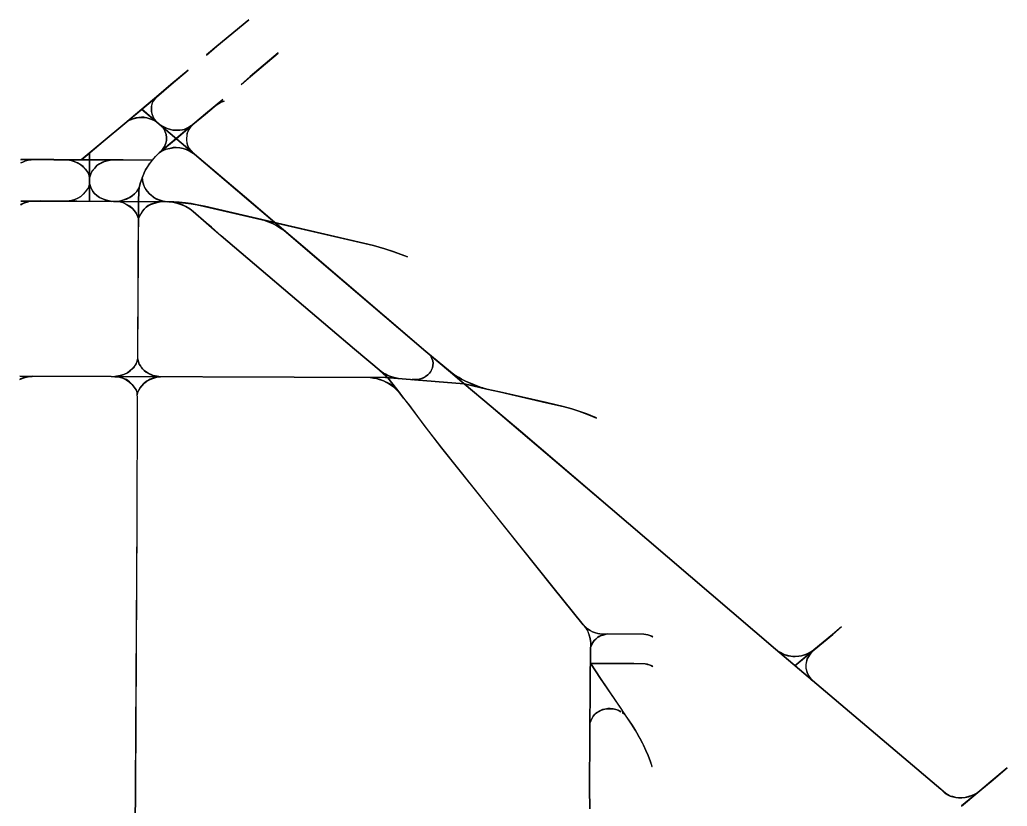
# Model space of a CAD drawing. Extents: x -35426891 to -35397092, y 11996571 to 12011386.
# Drawn here: x -35406071 to -35397092, y 12003456 to 12010605 of the extents above; entities that cross this region are included whole.
import ezdxf

# ---------------------------------------------------------------- set-up
doc = ezdxf.new("R2010")
doc.units = 0

msp = doc.modelspace()

# ---------------------------------------------------------------- linework, layer by layer
at = {"layer": 'mg_to_dxf', "color": 2}
for points in [[(-35403988.29, 12010604.2), (-35403988.92, 12010604.97), (-35404278.47, 12010365.53), (-35404277.83, 12010364.77)], [(-35404277.83, 12010364.77), (-35404278.47, 12010365.53), (-35404373.13, 12010284.79), (-35404372.48, 12010284.03)], [(-35403721.01, 12010302.13), (-35403721.66, 12010302.89), (-35403975.01, 12010089.91), (-35403974.36, 12010089.15)], [(-35404696.08, 12010016.13), (-35404695.44, 12010015.37), (-35404539.53, 12010146.22), (-35404540.17, 12010146.99)], [(-35403974.36, 12010089.15), (-35403975.01, 12010089.91), (-35404058.54, 12010017.52), (-35404057.88, 12010016.76)], [(-35404807.45, 12009921.47), (-35404806.8, 12009920.71), (-35404695.44, 12010015.37), (-35404696.08, 12010016.13)], [(-35405116.48, 12009662.56), (-35405115.84, 12009661.79), (-35404806.8, 12009920.71), (-35404807.45, 12009921.47)], [(-35404823.43, 12009908.26), (-35404824.23, 12009908.86), (-35404857.67, 12009864.28), (-35404856.81, 12009863.76)], [(-35404867.9, 12009840.19), (-35404868.85, 12009840.52), (-35404874.44, 12009816.75), (-35404873.44, 12009816.63)], [(-35404873.44, 12009816.63), (-35404874.44, 12009816.75), (-35404874.44, 12009790.24), (-35404873.44, 12009790.24)], [(-35404856.81, 12009863.76), (-35404857.67, 12009864.28), (-35404868.85, 12009840.52), (-35404867.9, 12009840.19)], [(-35404856.81, 12009863.76), (-35404857.67, 12009864.28), (-35404857.67, 12009864.28), (-35404856.81, 12009863.76)], [(-35404224.93, 12009878.95), (-35404225.57, 12009879.71), (-35404381.48, 12009748.86), (-35404380.84, 12009748.1)], [(-35404261.18, 12009842.72), (-35404261.71, 12009843.56), (-35404281.18, 12009832.44), (-35404280.69, 12009831.57)], [(-35404247.3, 12009852.43), (-35404247.75, 12009853.33), (-35404261.71, 12009843.56), (-35404261.18, 12009842.72)], [(-35404230.66, 12009857.98), (-35404230.98, 12009858.92), (-35404247.75, 12009853.33), (-35404247.3, 12009852.43)], [(-35404211.16, 12009864.94), (-35404211.5, 12009865.88), (-35404230.98, 12009858.92), (-35404230.66, 12009857.98)], [(-35405040.83, 12009704.85), (-35405041.14, 12009705.8), (-35405063.45, 12009697.44), (-35405063.07, 12009696.51)], [(-35405015.82, 12009711.8), (-35405016.03, 12009712.78), (-35405041.14, 12009705.8), (-35405040.83, 12009704.85)], [(-35404988.04, 12009715.96), (-35404988.14, 12009716.96), (-35405016.03, 12009712.78), (-35405015.82, 12009711.8)], [(-35404963.02, 12009717.35), (-35404963.05, 12009718.35), (-35404988.14, 12009716.96), (-35404988.04, 12009715.96)], [(-35404824.15, 12009674.32), (-35404823.5, 12009675.08), (-35404962.71, 12009792.02), (-35404963.35, 12009791.25)], [(-35404943.58, 12009717.35), (-35404943.51, 12009718.35), (-35404963.05, 12009718.35), (-35404963.02, 12009717.35)], [(-35404915.81, 12009713.19), (-35404915.59, 12009714.17), (-35404943.51, 12009718.35), (-35404943.58, 12009717.35)], [(-35404888.03, 12009704.86), (-35404887.69, 12009705.8), (-35404915.59, 12009714.17), (-35404915.81, 12009713.19)], [(-35404854.65, 12009690.95), (-35404854.25, 12009691.87), (-35404887.69, 12009705.8), (-35404888.03, 12009704.86)], [(-35404873.44, 12009790.24), (-35404874.44, 12009790.24), (-35404874.44, 12009770.69), (-35404873.44, 12009770.81)], [(-35404873.44, 12009770.81), (-35404874.44, 12009770.69), (-35404868.85, 12009748.34), (-35404867.89, 12009748.62)], [(-35404867.89, 12009748.62), (-35404868.85, 12009748.34), (-35404860.48, 12009724.61), (-35404859.56, 12009725.02)], [(-35404859.56, 12009725.02), (-35404860.48, 12009724.61), (-35404846.52, 12009699.48), (-35404845.68, 12009700.04)], [(-35404380.84, 12009748.1), (-35404381.48, 12009748.86), (-35404498.41, 12009652.81), (-35404497.77, 12009652.05)], [(-35405314.15, 12009499.69), (-35405313.5, 12009498.92), (-35405115.84, 12009661.79), (-35405116.48, 12009662.56)], [(-35405063.07, 12009696.51), (-35405063.45, 12009697.44), (-35405088.52, 12009686.3), (-35405088.11, 12009685.38)], [(-35404829.6, 12009679.81), (-35404829.19, 12009680.73), (-35404854.25, 12009691.87), (-35404854.65, 12009690.95)], [(-35404845.68, 12009700.04), (-35404846.52, 12009699.48), (-35404829.79, 12009678.57), (-35404829.01, 12009679.19)], [(-35404481.71, 12009381.99), (-35404481.06, 12009382.75), (-35404823.5, 12009675.08), (-35404824.15, 12009674.32)], [(-35404795.73, 12009650.07), (-35404796.24, 12009649.22), (-35404768.38, 12009632.5), (-35404767.91, 12009633.38)], [(-35404760.23, 12009611.8), (-35404759.36, 12009612.32), (-35404778.89, 12009637.42), (-35404779.68, 12009636.81)], [(-35404767.91, 12009633.38), (-35404768.38, 12009632.5), (-35404732.13, 12009615.77), (-35404731.77, 12009616.7)], [(-35404731.77, 12009616.7), (-35404732.13, 12009615.77), (-35404701.45, 12009606.01), (-35404701.21, 12009606.98)], [(-35404497.77, 12009652.05), (-35404498.41, 12009652.81), (-35404648.75, 12009524.75), (-35404648.11, 12009523.98)], [(-35404576.17, 12009608.37), (-35404575.92, 12009607.4), (-35404556.34, 12009614.39), (-35404556.78, 12009615.3)], [(-35404556.78, 12009615.3), (-35404556.34, 12009614.39), (-35404534.02, 12009628.34), (-35404534.55, 12009629.19)], [(-35404525.5, 12009615.98), (-35404526.36, 12009616.49), (-35404540.3, 12009592.8), (-35404539.41, 12009592.35)], [(-35404534.55, 12009629.19), (-35404534.02, 12009628.34), (-35404508.97, 12009643.65), (-35404509.49, 12009644.5)], [(-35404508.8, 12009643.82), (-35404509.66, 12009644.33), (-35404526.36, 12009616.49), (-35404525.5, 12009615.98)], [(-35404648.11, 12009523.98), (-35404648.75, 12009524.75), (-35404804.68, 12009396.66), (-35404804, 12009395.93)], [(-35404749.12, 12009586.82), (-35404748.19, 12009587.19), (-35404759.36, 12009612.32), (-35404760.23, 12009611.8)], [(-35404740.8, 12009563.23), (-35404739.81, 12009563.45), (-35404748.19, 12009587.19), (-35404749.12, 12009586.82)], [(-35404738.02, 12009534.08), (-35404737.02, 12009534.13), (-35404739.81, 12009563.45), (-35404740.8, 12009563.23)], [(-35404738.02, 12009507.71), (-35404737.02, 12009507.6), (-35404737.02, 12009534.13), (-35404738.02, 12009534.08)], [(-35404701.21, 12009606.98), (-35404701.45, 12009606.01), (-35404679.12, 12009601.82), (-35404678.99, 12009602.81)], [(-35404678.99, 12009602.81), (-35404679.12, 12009601.82), (-35404656.79, 12009600.42), (-35404656.78, 12009601.42)], [(-35404656.78, 12009601.42), (-35404656.79, 12009600.42), (-35404614.98, 12009601.82), (-35404615.06, 12009602.81)], [(-35404615.06, 12009602.81), (-35404614.98, 12009601.82), (-35404592.68, 12009604.61), (-35404592.82, 12009605.59)], [(-35404592.82, 12009605.59), (-35404592.68, 12009604.61), (-35404575.92, 12009607.4), (-35404576.17, 12009608.37)], [(-35404550.49, 12009550.75), (-35404551.49, 12009550.87), (-35404554.27, 12009527.18), (-35404553.27, 12009527.12)], [(-35404553.27, 12009527.12), (-35404554.27, 12009527.18), (-35404554.27, 12009509.02), (-35404553.27, 12009509.08)], [(-35404547.72, 12009572.95), (-35404548.69, 12009573.22), (-35404551.49, 12009550.87), (-35404550.49, 12009550.75)], [(-35404539.41, 12009592.35), (-35404540.3, 12009592.8), (-35404548.69, 12009573.22), (-35404547.72, 12009572.95)], [(-35405511.82, 12009332.64), (-35405511.17, 12009331.88), (-35405313.5, 12009498.92), (-35405314.15, 12009499.69)], [(-35404779.7, 12009416.06), (-35404778.87, 12009415.51), (-35404753.78, 12009453.14), (-35404754.67, 12009453.6)], [(-35404754.67, 12009453.6), (-35404753.78, 12009453.14), (-35404742.61, 12009482.46), (-35404743.57, 12009482.74)], [(-35404743.57, 12009482.74), (-35404742.61, 12009482.46), (-35404737.02, 12009507.6), (-35404738.02, 12009507.71)], [(-35404706.79, 12009434.78), (-35404707, 12009435.76), (-35404740.45, 12009428.79), (-35404740.17, 12009427.83)], [(-35404676.2, 12009441.73), (-35404676.34, 12009442.73), (-35404707, 12009435.76), (-35404706.79, 12009434.78)], [(-35404648.44, 12009443.12), (-35404648.42, 12009444.12), (-35404676.34, 12009442.73), (-35404676.2, 12009441.73)], [(-35404615.09, 12009440.34), (-35404614.96, 12009441.34), (-35404648.42, 12009444.12), (-35404648.44, 12009443.12)], [(-35404584.53, 12009434.79), (-35404584.27, 12009435.76), (-35404614.96, 12009441.34), (-35404615.09, 12009440.34)], [(-35404556.74, 12009425.06), (-35404556.37, 12009425.99), (-35404584.27, 12009435.76), (-35404584.53, 12009434.79)], [(-35404553.27, 12009509.08), (-35404554.27, 12009509.02), (-35404551.48, 12009485.29), (-35404550.5, 12009485.48)], [(-35404550.5, 12009485.48), (-35404551.48, 12009485.29), (-35404545.9, 12009464.35), (-35404544.95, 12009464.66)], [(-35404544.95, 12009464.66), (-35404545.9, 12009464.35), (-35404534.71, 12009436.39), (-35404533.86, 12009436.94)], [(-35404533.86, 12009436.94), (-35404534.71, 12009436.39), (-35404512.38, 12009412.66), (-35404511.65, 12009413.34)], [(-35405435.82, 12009396.29), (-35405436.82, 12009396.29), (-35405436.82, 12009332.26), (-35405435.82, 12009332.26)], [(-35404837.38, 12009361.16), (-35404838.12, 12009361.83), (-35404865.98, 12009329.79), (-35404865.2, 12009329.16)], [(-35404804, 12009395.93), (-35404804.68, 12009396.66), (-35404838.12, 12009361.83), (-35404837.38, 12009361.16)], [(-35404784.59, 12009407), (-35404785.11, 12009407.86), (-35404804.61, 12009395.32), (-35404804.07, 12009394.48)], [(-35404762.37, 12009419.5), (-35404762.79, 12009420.41), (-35404785.11, 12009407.86), (-35404784.59, 12009407)], [(-35404740.17, 12009427.83), (-35404740.45, 12009428.79), (-35404762.79, 12009420.41), (-35404762.37, 12009419.5)], [(-35404520.6, 12009408.38), (-35404520.12, 12009409.26), (-35404556.37, 12009425.99), (-35404556.74, 12009425.06)], [(-35404490.01, 12009388.91), (-35404489.47, 12009389.76), (-35404520.12, 12009409.26), (-35404520.6, 12009408.38)], [(-35404511.65, 12009413.34), (-35404512.38, 12009412.66), (-35404490.1, 12009388.99), (-35404489.38, 12009389.68)], [(-35403988.93, 12008962.99), (-35403988.28, 12008963.75), (-35404481.06, 12009382.75), (-35404481.71, 12009381.99)], [(-35406043.07, 12009310.92), (-35406043.44, 12009311.84), (-35406062.91, 12009304.89), (-35406062.57, 12009303.95)], [(-35405890.13, 12009334.54), (-35405890.13, 12009335.54), (-35406062.74, 12009334.15), (-35406062.74, 12009333.15)], [(-35406018.03, 12009322.04), (-35406018.36, 12009322.99), (-35406043.44, 12009311.84), (-35406043.07, 12009310.92)], [(-35405995.81, 12009327.6), (-35405996.03, 12009328.57), (-35406018.36, 12009322.99), (-35406018.03, 12009322.04)], [(-35405967.98, 12009333.16), (-35405968.18, 12009334.14), (-35405996.03, 12009328.57), (-35405995.81, 12009327.6)], [(-35405762.06, 12009333.15), (-35405762.06, 12009334.15), (-35405890.13, 12009335.54), (-35405890.13, 12009334.54)], [(-35405219.17, 12009330.37), (-35405219.16, 12009331.37), (-35405762.06, 12009334.15), (-35405762.06, 12009333.15)], [(-35405603.49, 12009324.82), (-35405603.25, 12009325.79), (-35405636.68, 12009332.75), (-35405636.88, 12009331.77)], [(-35405575.7, 12009316.48), (-35405575.35, 12009317.42), (-35405603.25, 12009325.79), (-35405603.49, 12009324.82)], [(-35405547.92, 12009303.98), (-35405547.46, 12009304.86), (-35405575.35, 12009317.42), (-35405575.7, 12009316.48)], [(-35405517.34, 12009285.91), (-35405516.78, 12009286.74), (-35405547.46, 12009304.86), (-35405547.92, 12009303.98)], [(-35405495.12, 12009269.24), (-35405494.46, 12009270), (-35405516.78, 12009286.74), (-35405517.34, 12009285.91)], [(-35405472.91, 12009247.03), (-35405472.13, 12009247.67), (-35405494.46, 12009270), (-35405495.12, 12009269.24)], [(-35405435.82, 12009332.26), (-35405436.82, 12009332.26), (-35405436.82, 12009144.34), (-35405435.82, 12009144.34)], [(-35405388.62, 12009256.76), (-35405389.37, 12009257.42), (-35405414.48, 12009228.12), (-35405413.62, 12009227.59)], [(-35405369.18, 12009278.98), (-35405369.83, 12009279.75), (-35405389.37, 12009257.42), (-35405388.62, 12009256.76)], [(-35405344.2, 12009294.24), (-35405344.7, 12009295.11), (-35405369.83, 12009279.75), (-35405369.18, 12009278.98)], [(-35405319.17, 12009308.15), (-35405319.61, 12009309.05), (-35405344.7, 12009295.11), (-35405344.2, 12009294.24)], [(-35405299.73, 12009316.48), (-35405300.08, 12009317.42), (-35405319.61, 12009309.05), (-35405319.17, 12009308.15)], [(-35405277.52, 12009323.42), (-35405277.75, 12009324.4), (-35405300.08, 12009317.42), (-35405299.73, 12009316.48)], [(-35405235.79, 12009330.38), (-35405235.95, 12009331.36), (-35405277.75, 12009324.4), (-35405277.52, 12009323.42)], [(-35405130.08, 12009330.37), (-35405130.07, 12009331.37), (-35405219.16, 12009331.37), (-35405219.17, 12009330.37)], [(-35404865.59, 12009328.98), (-35404865.59, 12009329.98), (-35405130.07, 12009331.37), (-35405130.08, 12009330.37)], [(-35404906.93, 12009272.13), (-35404907.77, 12009272.68), (-35404927.27, 12009242.03), (-35404926.4, 12009241.53)], [(-35404887.46, 12009299.95), (-35404888.27, 12009300.54), (-35404907.77, 12009272.68), (-35404906.93, 12009272.13)], [(-35404865.2, 12009329.16), (-35404865.98, 12009329.79), (-35404888.27, 12009300.54), (-35404887.46, 12009299.95)], [(-35405453.47, 12009217.88), (-35405452.59, 12009218.35), (-35405472.13, 12009247.67), (-35405472.91, 12009247.03)], [(-35405442.37, 12009191.52), (-35405441.41, 12009191.82), (-35405452.59, 12009218.35), (-35405453.47, 12009217.88)], [(-35405436.81, 12009165.11), (-35405435.83, 12009165.32), (-35405441.41, 12009191.82), (-35405442.37, 12009191.52)], [(-35405427.5, 12009194.28), (-35405428.44, 12009194.62), (-35405436.8, 12009166.75), (-35405435.84, 12009166.46)], [(-35405413.62, 12009227.59), (-35405414.48, 12009228.12), (-35405428.44, 12009194.62), (-35405427.5, 12009194.28)], [(-35404957, 12009166.43), (-35404957.93, 12009166.78), (-35404974.64, 12009125), (-35404973.69, 12009124.69)], [(-35404954.2, 12009176.22), (-35404955.16, 12009176.49), (-35404957.98, 12009166.61), (-35404956.94, 12009166.61)], [(-35404956.94, 12009166.61), (-35404957.98, 12009166.61), (-35404955.18, 12009156.79), (-35404954.18, 12009156.93)], [(-35404940.3, 12009213.74), (-35404941.22, 12009214.13), (-35404957.93, 12009166.78), (-35404957, 12009166.43)], [(-35404926.4, 12009241.53), (-35404927.27, 12009242.03), (-35404941.22, 12009214.13), (-35404940.3, 12009213.74)], [(-35405453.45, 12009069.44), (-35405452.6, 12009068.89), (-35405441.42, 12009091.27), (-35405442.37, 12009091.61)], [(-35405442.37, 12009091.61), (-35405441.42, 12009091.27), (-35405435.84, 12009116.39), (-35405436.81, 12009116.6)], [(-35405435.82, 12009144.34), (-35405436.82, 12009144.34), (-35405436.82, 12008955.02), (-35405435.82, 12008955.02)], [(-35405435.85, 12009116.64), (-35405436.8, 12009116.35), (-35405425.65, 12009080.12), (-35405424.72, 12009080.49)], [(-35405424.72, 12009080.49), (-35405425.65, 12009080.12), (-35405414.49, 12009057.8), (-35405413.61, 12009058.26)], [(-35405007.98, 12009044.41), (-35405007.18, 12009043.8), (-35404982.1, 12009084.21), (-35404982.94, 12009084.74)], [(-35404984.81, 12009080.22), (-35404985.8, 12009080.38), (-35404988.59, 12009046.92), (-35404987.59, 12009046.87)], [(-35404973.69, 12009124.69), (-35404974.64, 12009125), (-35404985.8, 12009080.38), (-35404984.81, 12009080.22)], [(-35404954.18, 12009156.93), (-35404955.18, 12009156.79), (-35404955.18, 12009141.49), (-35404954.18, 12009141.62)], [(-35404954.18, 12009141.62), (-35404955.18, 12009141.49), (-35404944.02, 12009098.24), (-35404943.07, 12009098.56)], [(-35404943.07, 12009098.56), (-35404944.02, 12009098.24), (-35404935.64, 12009078.68), (-35404934.75, 12009079.14)], [(-35404934.75, 12009079.14), (-35404935.64, 12009078.68), (-35404924.46, 12009060.52), (-35404923.65, 12009061.11)], [(-35405570.14, 12008972.19), (-35405569.78, 12008971.26), (-35405541.89, 12008983.8), (-35405542.34, 12008984.7)], [(-35405542.34, 12008984.7), (-35405541.89, 12008983.8), (-35405516.76, 12008997.77), (-35405517.37, 12008998.58)], [(-35405517.37, 12008998.58), (-35405516.76, 12008997.77), (-35405494.43, 12009020.1), (-35405495.15, 12009020.79)], [(-35405495.15, 12009020.79), (-35405494.43, 12009020.1), (-35405474.92, 12009041), (-35405475.68, 12009041.65)], [(-35405475.68, 12009041.65), (-35405474.92, 12009041), (-35405452.6, 12009068.89), (-35405453.45, 12009069.44)], [(-35405413.61, 12009058.26), (-35405414.49, 12009057.8), (-35405406.11, 12009042.43), (-35405405.28, 12009043)], [(-35405405.28, 12009043), (-35405406.11, 12009042.43), (-35405392.14, 12009025.66), (-35405391.42, 12009026.36)], [(-35405391.42, 12009026.36), (-35405392.14, 12009025.66), (-35405369.82, 12009006.14), (-35405369.19, 12009006.91)], [(-35405369.19, 12009006.91), (-35405369.82, 12009006.14), (-35405347.49, 12008989.39), (-35405346.98, 12008990.25)], [(-35405346.98, 12008990.25), (-35405347.49, 12008989.39), (-35405311.23, 12008972.65), (-35405310.85, 12008973.58)], [(-35405102.42, 12008976.37), (-35405102.05, 12008975.43), (-35405071.36, 12008987.99), (-35405071.86, 12008988.87)], [(-35405071.86, 12008988.87), (-35405071.36, 12008987.99), (-35405049.03, 12009004.74), (-35405049.65, 12009005.53)], [(-35405049.65, 12009005.53), (-35405049.03, 12009004.74), (-35405026.72, 12009022.86), (-35405027.41, 12009023.6)], [(-35405027.41, 12009023.6), (-35405026.72, 12009022.86), (-35405007.18, 12009043.8), (-35405007.98, 12009044.41)], [(-35404987.59, 12009046.87), (-35404988.59, 12009046.92), (-35404991.37, 12008952.24), (-35404990.37, 12008952.23)], [(-35404923.65, 12009061.11), (-35404924.46, 12009060.52), (-35404910.52, 12009043.79), (-35404909.75, 12009044.43)], [(-35404909.75, 12009044.43), (-35404910.52, 12009043.79), (-35404893.79, 12009024.27), (-35404893.07, 12009024.97)], [(-35404893.07, 12009024.97), (-35404893.79, 12009024.27), (-35404874.27, 12009006.14), (-35404873.62, 12009006.9)], [(-35404873.62, 12009006.9), (-35404874.27, 12009006.14), (-35404854.73, 12008990.79), (-35404854.18, 12008991.63)], [(-35404854.18, 12008991.63), (-35404854.73, 12008990.79), (-35404826.82, 12008975.44), (-35404826.4, 12008976.36)], [(-35406043.04, 12008935.07), (-35406043.46, 12008935.99), (-35406062.99, 12008924.83), (-35406062.49, 12008923.96)], [(-35405884.56, 12008957.3), (-35405884.56, 12008958.3), (-35406062.74, 12008956.91), (-35406062.74, 12008955.91)], [(-35406023.61, 12008942.01), (-35406023.92, 12008942.97), (-35406043.46, 12008935.99), (-35406043.04, 12008935.07)], [(-35406004.13, 12008947.58), (-35406004.42, 12008948.54), (-35406023.92, 12008942.97), (-35406023.61, 12008942.01)], [(-35405979.06, 12008955.94), (-35405979.38, 12008956.89), (-35406004.42, 12008948.54), (-35406004.13, 12008947.58)], [(-35405219.17, 12008953.13), (-35405219.16, 12008954.13), (-35405884.56, 12008958.3), (-35405884.56, 12008957.3)], [(-35405642.43, 12008955.51), (-35405642.26, 12008954.53), (-35405600.47, 12008961.49), (-35405600.7, 12008962.47)], [(-35405600.7, 12008962.47), (-35405600.47, 12008961.49), (-35405569.78, 12008971.26), (-35405570.14, 12008972.19)], [(-35405310.85, 12008973.58), (-35405311.23, 12008972.65), (-35405283.34, 12008962.89), (-35405283.06, 12008963.85)], [(-35405283.06, 12008963.85), (-35405283.34, 12008962.89), (-35405258.24, 12008957.31), (-35405258.05, 12008958.29)], [(-35405258.05, 12008958.29), (-35405258.24, 12008957.31), (-35405233.17, 12008953.13), (-35405233, 12008954.12)], [(-35405174.62, 12008953.13), (-35405174.62, 12008954.13), (-35405219.16, 12008954.13), (-35405219.17, 12008953.13)], [(-35404715.26, 12008950.34), (-35404715.24, 12008951.34), (-35405174.62, 12008954.13), (-35405174.62, 12008953.13)], [(-35405171.97, 12008954.11), (-35405171.7, 12008953.15), (-35405132.71, 12008964.29), (-35405133.01, 12008965.24)], [(-35405133.05, 12008943.42), (-35405132.67, 12008944.35), (-35405168.92, 12008954.11), (-35405169.18, 12008953.14)], [(-35405099.7, 12008925.35), (-35405099.2, 12008926.22), (-35405132.67, 12008944.35), (-35405133.05, 12008943.42)], [(-35405133.01, 12008965.24), (-35405132.71, 12008964.29), (-35405102.05, 12008975.43), (-35405102.42, 12008976.37)], [(-35405071.89, 12008908.67), (-35405071.33, 12008909.49), (-35405099.2, 12008926.22), (-35405099.7, 12008925.35)], [(-35405046.89, 12008889.22), (-35405046.22, 12008889.96), (-35405071.33, 12008909.49), (-35405071.89, 12008908.67)], [(-35404990.37, 12008952.23), (-35404991.37, 12008952.24), (-35404999.72, 12007558.81), (-35404998.72, 12007558.8)], [(-35404920.94, 12008900.35), (-35404921.6, 12008901.11), (-35404941.13, 12008882.97), (-35404940.39, 12008882.3)], [(-35404904.29, 12008914.23), (-35404904.84, 12008915.07), (-35404921.6, 12008901.11), (-35404920.94, 12008900.35)], [(-35404879.32, 12008926.71), (-35404879.7, 12008927.64), (-35404904.84, 12008915.07), (-35404904.29, 12008914.23)], [(-35404820.93, 12008944.79), (-35404821.16, 12008945.76), (-35404879.7, 12008927.64), (-35404879.32, 12008926.71)], [(-35404826.4, 12008976.36), (-35404826.82, 12008975.44), (-35404793.36, 12008962.9), (-35404793.05, 12008963.85)], [(-35404781.98, 12008951.74), (-35404782.15, 12008952.73), (-35404821.16, 12008945.76), (-35404820.93, 12008944.79)], [(-35404793.05, 12008963.85), (-35404793.36, 12008962.9), (-35404768.25, 12008955.92), (-35404768.04, 12008956.9)], [(-35404768.04, 12008956.9), (-35404768.25, 12008955.92), (-35404732.03, 12008950.35), (-35404731.88, 12008951.34)], [(-35404679.15, 12008946.17), (-35404678.96, 12008947.16), (-35404715.19, 12008951.34), (-35404715.31, 12008950.35)], [(-35404670.73, 12008948.95), (-35404670.68, 12008949.95), (-35404715.24, 12008951.34), (-35404715.26, 12008950.34)], [(-35404643, 12008936.44), (-35404642.73, 12008937.4), (-35404678.96, 12008947.16), (-35404679.15, 12008946.17)], [(-35404620.64, 12008944.78), (-35404620.54, 12008945.77), (-35404670.68, 12008949.95), (-35404670.73, 12008948.95)], [(-35404598.49, 12008923.92), (-35404598.14, 12008924.86), (-35404642.73, 12008937.4), (-35404643, 12008936.44)], [(-35404564.97, 12008939.21), (-35404564.85, 12008940.2), (-35404620.54, 12008945.77), (-35404620.64, 12008944.78)], [(-35404562.36, 12008907.25), (-35404561.89, 12008908.13), (-35404598.14, 12008924.86), (-35404598.49, 12008923.92)], [(-35404512.1, 12008932.25), (-35404511.93, 12008933.24), (-35404564.85, 12008940.2), (-35404564.97, 12008939.21)], [(-35404526.22, 12008885.01), (-35404525.65, 12008885.83), (-35404561.89, 12008908.13), (-35404562.36, 12008907.25)], [(-35404459.21, 12008921.12), (-35404459.02, 12008922.1), (-35404511.93, 12008933.24), (-35404512.1, 12008932.25)], [(-35404392.4, 12008908.59), (-35404392.19, 12008909.57), (-35404459.02, 12008922.1), (-35404459.21, 12008921.12)], [(-35402855.61, 12008552.24), (-35402855.36, 12008553.2), (-35404392.19, 12008909.57), (-35404392.4, 12008908.59)], [(-35403752.28, 12008761.15), (-35403751.64, 12008761.91), (-35403988.28, 12008963.75), (-35403988.93, 12008962.99)], [(-35405027.46, 12008868.41), (-35405026.67, 12008869.02), (-35405046.22, 12008889.96), (-35405046.89, 12008889.22)], [(-35405013.59, 12008846.2), (-35405012.7, 12008846.68), (-35405026.67, 12008869.02), (-35405027.46, 12008868.41)], [(-35405005.25, 12008828.14), (-35405004.34, 12008828.55), (-35405012.7, 12008846.68), (-35405013.59, 12008846.2)], [(-35404991.33, 12008797.51), (-35404990.42, 12008797.93), (-35405004.34, 12008828.55), (-35405005.25, 12008828.14)], [(-35404984.84, 12008814.22), (-35404985.76, 12008814.63), (-35404991.35, 12008797.88), (-35404990.4, 12008797.56)], [(-35404970.96, 12008839.22), (-35404971.81, 12008839.74), (-35404985.76, 12008814.63), (-35404984.84, 12008814.22)], [(-35404954.27, 12008864.25), (-35404955.09, 12008864.83), (-35404971.81, 12008839.74), (-35404970.96, 12008839.22)], [(-35404940.39, 12008882.3), (-35404941.13, 12008882.97), (-35404955.09, 12008864.83), (-35404954.27, 12008864.25)], [(-35404495.62, 12008861.36), (-35404494.99, 12008862.14), (-35404525.65, 12008885.83), (-35404526.22, 12008885.01)], [(-35404375.92, 12008759.76), (-35404375.26, 12008760.51), (-35404494.99, 12008862.14), (-35404495.62, 12008861.36)], [(-35404328.59, 12008718), (-35404327.93, 12008718.75), (-35404375.26, 12008760.51), (-35404375.92, 12008759.76)], [(-35404239.5, 12008641.43), (-35404238.85, 12008642.19), (-35404327.93, 12008718.75), (-35404328.59, 12008718)], [(-35403813.38, 12008769.41), (-35403813.04, 12008770.35), (-35403852.03, 12008782.88), (-35403852.34, 12008781.93)], [(-35403788.36, 12008759.68), (-35403787.95, 12008760.59), (-35403813.04, 12008770.35), (-35403813.38, 12008769.41)], [(-35403760.54, 12008745.77), (-35403760.08, 12008746.66), (-35403787.95, 12008760.59), (-35403788.36, 12008759.68)], [(-35403732.72, 12008730.47), (-35403732.22, 12008731.33), (-35403760.08, 12008746.66), (-35403760.54, 12008745.77)], [(-35403496.15, 12008543.99), (-35403495.5, 12008544.75), (-35403751.64, 12008761.91), (-35403752.28, 12008761.15)], [(-35403704.9, 12008713.77), (-35403704.36, 12008714.62), (-35403732.22, 12008731.33), (-35403732.72, 12008730.47)], [(-35403248.37, 12007799.25), (-35403247.72, 12007800.01), (-35404238.85, 12008642.19), (-35404239.5, 12008641.43)], [(-35403671.5, 12008691.51), (-35403670.94, 12008692.34), (-35403704.36, 12008714.62), (-35403704.9, 12008713.77)], [(-35403495.5, 12008544.75), (-35403496.15, 12008543.99), (-35402379.73, 12007589.05), (-35402379.09, 12007589.81)], [(-35402752.63, 12008523.01), (-35402752.33, 12008523.97), (-35402855.36, 12008553.2), (-35402855.61, 12008552.24)], [(-35402677.47, 12008497.96), (-35402677.14, 12008498.9), (-35402752.33, 12008523.97), (-35402752.63, 12008523.01)], [(-35402546.63, 12008449.24), (-35402546.28, 12008450.18), (-35402677.14, 12008498.9), (-35402677.47, 12008497.96)], [(-35403028.42, 12007609.93), (-35403027.78, 12007610.69), (-35403247.72, 12007800.01), (-35403248.37, 12007799.25)], [(-35404998.72, 12007558.8), (-35404999.72, 12007558.81), (-35404999.72, 12007529.63), (-35404998.72, 12007529.52)], [(-35402786.2, 12007408.07), (-35402785.58, 12007408.86), (-35403027.78, 12007610.69), (-35403028.42, 12007609.93)], [(-35402379.09, 12007589.81), (-35402379.73, 12007589.05), (-35402154.21, 12007402.5), (-35402153.6, 12007403.29)], [(-35402324.19, 12007526.59), (-35402323.27, 12007526.99), (-35402337.2, 12007556.24), (-35402338.1, 12007555.81)], [(-35405012.69, 12007476.45), (-35405013.6, 12007476.9), (-35405033.02, 12007449.15), (-35405032.24, 12007448.52)], [(-35405004.31, 12007503), (-35405005.28, 12007503.25), (-35405013.6, 12007476.9), (-35405012.69, 12007476.45)], [(-35404998.72, 12007529.52), (-35404999.72, 12007529.63), (-35405005.28, 12007503.25), (-35405004.31, 12007503)], [(-35404998.74, 12007529.69), (-35404999.71, 12007529.46), (-35404991.36, 12007494.65), (-35404990.39, 12007494.9)], [(-35404990.39, 12007494.9), (-35404991.36, 12007494.65), (-35404985.76, 12007475.06), (-35404984.85, 12007475.51)], [(-35404984.85, 12007475.51), (-35404985.76, 12007475.06), (-35404974.59, 12007459.7), (-35404973.75, 12007460.25)], [(-35404973.75, 12007460.25), (-35404974.59, 12007459.7), (-35404966.23, 12007445.77), (-35404965.4, 12007446.34)], [(-35402315.87, 12007505.78), (-35402314.89, 12007506.03), (-35402323.27, 12007526.99), (-35402324.19, 12007526.59)], [(-35402318.65, 12007442.01), (-35402317.68, 12007441.75), (-35402314.88, 12007461.3), (-35402315.87, 12007461.43)], [(-35402313.1, 12007483.64), (-35402312.09, 12007483.64), (-35402314.89, 12007506.03), (-35402315.87, 12007505.78)], [(-35402315.87, 12007461.43), (-35402314.88, 12007461.3), (-35402312.09, 12007483.64), (-35402313.1, 12007483.64)], [(-35405157.79, 12007369), (-35405158.04, 12007369.98), (-35405205.33, 12007361.63), (-35405205.16, 12007360.64)], [(-35405124.32, 12007380.16), (-35405124.69, 12007381.09), (-35405158.04, 12007369.98), (-35405157.79, 12007369)], [(-35405090.84, 12007395.51), (-35405091.36, 12007396.37), (-35405124.69, 12007381.09), (-35405124.32, 12007380.16)], [(-35405068.51, 12007412.26), (-35405069.15, 12007413.03), (-35405091.36, 12007396.37), (-35405090.84, 12007395.51)], [(-35405051.77, 12007427.6), (-35405052.47, 12007428.31), (-35405069.15, 12007413.03), (-35405068.51, 12007412.26)], [(-35405032.24, 12007448.52), (-35405033.02, 12007449.15), (-35405052.47, 12007428.31), (-35405051.77, 12007427.6)], [(-35404965.4, 12007446.34), (-35404966.23, 12007445.77), (-35404955.06, 12007431.81), (-35404954.3, 12007432.46)], [(-35404954.3, 12007432.46), (-35404955.06, 12007431.81), (-35404941.09, 12007416.44), (-35404940.42, 12007417.19)], [(-35404940.42, 12007417.19), (-35404941.09, 12007416.44), (-35404921.55, 12007402.48), (-35404920.99, 12007403.31)], [(-35404920.99, 12007403.31), (-35404921.55, 12007402.48), (-35404902.02, 12007389.93), (-35404901.54, 12007390.81)], [(-35404901.54, 12007390.81), (-35404902.02, 12007389.93), (-35404876.91, 12007378.77), (-35404876.54, 12007379.7)], [(-35404876.54, 12007379.7), (-35404876.91, 12007378.77), (-35404857.38, 12007371.79), (-35404857.09, 12007372.75)], [(-35404857.09, 12007372.75), (-35404857.38, 12007371.79), (-35404840.65, 12007367.61), (-35404840.42, 12007368.58)], [(-35404840.42, 12007368.58), (-35404840.65, 12007367.61), (-35404821.13, 12007363.43), (-35404820.96, 12007364.41)], [(-35402738.89, 12007362.16), (-35402738.22, 12007362.9), (-35402827.32, 12007442.25), (-35402827.98, 12007441.5)], [(-35402763.87, 12007391.33), (-35402763.36, 12007392.2), (-35402785.58, 12007408.86), (-35402786.2, 12007408.07)], [(-35402744.35, 12007382.96), (-35402743.9, 12007383.86), (-35402763.36, 12007392.2), (-35402763.87, 12007391.33)], [(-35402730.43, 12007374.61), (-35402729.98, 12007375.51), (-35402743.9, 12007383.86), (-35402744.35, 12007382.96)], [(-35402696.96, 12007360.66), (-35402696.63, 12007361.61), (-35402729.98, 12007375.51), (-35402730.43, 12007374.61)], [(-35402382.47, 12007361.56), (-35402381.92, 12007360.72), (-35402359.59, 12007377.47), (-35402360.26, 12007378.21)], [(-35402360.26, 12007378.21), (-35402359.59, 12007377.47), (-35402345.63, 12007392.83), (-35402346.38, 12007393.48)], [(-35402346.38, 12007393.48), (-35402345.63, 12007392.83), (-35402331.66, 12007409.59), (-35402332.51, 12007410.13)], [(-35402332.51, 12007410.13), (-35402331.66, 12007409.59), (-35402323.27, 12007427.76), (-35402324.19, 12007428.15)], [(-35402324.19, 12007428.15), (-35402323.27, 12007427.76), (-35402317.68, 12007441.75), (-35402318.65, 12007442.01)], [(-35402153.57, 12007403.27), (-35402154.23, 12007402.52), (-35402031.73, 12007295.33), (-35402031.08, 12007296.09)], [(-35402153.6, 12007403.29), (-35402154.21, 12007402.5), (-35402115.19, 12007374.64), (-35402114.65, 12007375.48)], [(-35402114.65, 12007375.48), (-35402115.19, 12007374.64), (-35402076.2, 12007352.36), (-35402075.69, 12007353.21)], [(-35406048.65, 12007345.35), (-35406048.99, 12007346.3), (-35406071.29, 12007336.54), (-35406070.89, 12007335.62)], [(-35402746.93, 12007352.29), (-35402746.89, 12007353.28), (-35406071.09, 12007365.81), (-35406071.09, 12007364.81)], [(-35406020.87, 12007353.69), (-35406021.09, 12007354.67), (-35406048.99, 12007346.3), (-35406048.65, 12007345.35)], [(-35405995.84, 12007357.86), (-35405996, 12007358.85), (-35406021.09, 12007354.67), (-35406020.87, 12007353.69)], [(-35405959.65, 12007363.43), (-35405959.81, 12007364.42), (-35405996, 12007358.85), (-35405995.84, 12007357.86)], [(-35405163.59, 12007356.47), (-35405163.38, 12007357.45), (-35405205.2, 12007361.63), (-35405205.3, 12007360.64)], [(-35405133.04, 12007346.75), (-35405132.68, 12007347.68), (-35405163.38, 12007357.45), (-35405163.59, 12007356.47)], [(-35405102.49, 12007332.86), (-35405101.98, 12007333.73), (-35405132.68, 12007347.68), (-35405133.04, 12007346.75)], [(-35405074.72, 12007312.03), (-35405074.07, 12007312.8), (-35405101.98, 12007333.73), (-35405102.49, 12007332.86)], [(-35405049.7, 12007288.41), (-35405048.97, 12007289.09), (-35405074.07, 12007312.8), (-35405074.72, 12007312.03)], [(-35405030.25, 12007264.79), (-35405029.45, 12007265.39), (-35405048.97, 12007289.09), (-35405049.7, 12007288.41)], [(-35404943.19, 12007298.14), (-35404943.9, 12007298.85), (-35404960.63, 12007277.94), (-35404959.86, 12007277.29)], [(-35404918.21, 12007317.57), (-35404918.77, 12007318.4), (-35404943.9, 12007298.85), (-35404943.19, 12007298.14)], [(-35404898.76, 12007328.68), (-35404899.23, 12007329.56), (-35404918.77, 12007318.4), (-35404918.21, 12007317.57)], [(-35404884.88, 12007335.62), (-35404885.28, 12007336.54), (-35404899.23, 12007329.56), (-35404898.76, 12007328.68)], [(-35404851.51, 12007348.13), (-35404851.83, 12007349.08), (-35404885.28, 12007336.54), (-35404884.88, 12007335.62)], [(-35404823.73, 12007356.47), (-35404823.92, 12007357.45), (-35404851.83, 12007349.08), (-35404851.51, 12007348.13)], [(-35404793.16, 12007359.25), (-35404793.25, 12007360.24), (-35404823.92, 12007357.45), (-35404823.73, 12007356.47)], [(-35404820.96, 12007364.41), (-35404821.13, 12007363.43), (-35404790.49, 12007359.25), (-35404790.35, 12007360.24)], [(-35402855.57, 12007348.12), (-35402855.41, 12007349.1), (-35402886.05, 12007353.28), (-35402886.18, 12007352.29)], [(-35402827.76, 12007342.55), (-35402827.53, 12007343.53), (-35402855.41, 12007349.1), (-35402855.57, 12007348.12)], [(-35402802.73, 12007335.6), (-35402802.45, 12007336.56), (-35402827.53, 12007343.53), (-35402827.76, 12007342.55)], [(-35402780.47, 12007328.64), (-35402780.16, 12007329.6), (-35402802.45, 12007336.56), (-35402802.73, 12007335.6)], [(-35402763.81, 12007323.09), (-35402763.42, 12007324.01), (-35402780.16, 12007329.6), (-35402780.47, 12007328.64)], [(-35402708.19, 12007293.89), (-35402707.67, 12007294.75), (-35402763.42, 12007324.01), (-35402763.81, 12007323.09)], [(-35402031.48, 12007295.22), (-35402031.33, 12007296.21), (-35402746.89, 12007353.28), (-35402746.93, 12007352.29)], [(-35402725, 12007349.66), (-35402724.27, 12007350.34), (-35402738.22, 12007362.9), (-35402738.89, 12007362.16)], [(-35402613.67, 12007206.31), (-35402612.88, 12007206.93), (-35402724.27, 12007350.34), (-35402725, 12007349.66)], [(-35402672.06, 12007268.87), (-35402671.42, 12007269.65), (-35402707.67, 12007294.75), (-35402708.19, 12007293.89)], [(-35402666.3, 12007352.3), (-35402666.04, 12007353.27), (-35402696.63, 12007361.61), (-35402696.96, 12007360.66)], [(-35402627.32, 12007342.56), (-35402627.07, 12007343.53), (-35402666.04, 12007353.27), (-35402666.3, 12007352.3)], [(-35402501.93, 12007333.8), (-35402501.9, 12007332.8), (-35402454.51, 12007334.19), (-35402454.65, 12007335.19)], [(-35402454.65, 12007335.19), (-35402454.51, 12007334.19), (-35402426.6, 12007341.17), (-35402426.88, 12007342.13)], [(-35402426.88, 12007342.13), (-35402426.6, 12007341.17), (-35402401.48, 12007349.54), (-35402401.89, 12007350.46)], [(-35402401.89, 12007350.46), (-35402401.48, 12007349.54), (-35402381.92, 12007360.72), (-35402382.47, 12007361.56)], [(-35402075.69, 12007353.21), (-35402076.2, 12007352.36), (-35402053.93, 12007338.43), (-35402053.42, 12007339.3)], [(-35402053.42, 12007339.3), (-35402053.93, 12007338.43), (-35402017.7, 12007318.93), (-35402017.26, 12007319.83)], [(-35402031.08, 12007296.09), (-35402031.73, 12007295.33), (-35401783.94, 12007089.31), (-35401783.3, 12007090.07)], [(-35401861.68, 12007257.64), (-35401861.47, 12007258.61), (-35402031.33, 12007296.21), (-35402031.48, 12007295.22)], [(-35402017.26, 12007319.83), (-35402017.7, 12007318.93), (-35401936.93, 12007284.11), (-35401936.56, 12007285.04)], [(-35401936.56, 12007285.04), (-35401936.93, 12007284.11), (-35401875.65, 12007260.44), (-35401875.34, 12007261.39)], [(-35405013.6, 12007239.8), (-35405012.69, 12007240.26), (-35405029.45, 12007265.39), (-35405030.25, 12007264.79)], [(-35405005.29, 12007216.27), (-35405004.3, 12007216.46), (-35405012.69, 12007240.26), (-35405013.6, 12007239.8)], [(-35405002.51, 12007153.71), (-35405001.51, 12007153.73), (-35405004.3, 12007216.46), (-35405005.29, 12007216.27)], [(-35404995.97, 12007225.92), (-35404996.91, 12007226.3), (-35405005.28, 12007194.22), (-35405004.31, 12007193.97)], [(-35404979.33, 12007255.05), (-35404980.15, 12007255.63), (-35404996.91, 12007226.3), (-35404995.97, 12007225.92)], [(-35404959.86, 12007277.29), (-35404960.63, 12007277.94), (-35404980.15, 12007255.63), (-35404979.33, 12007255.05)], [(-35402644.26, 12007242.47), (-35402643.54, 12007243.16), (-35402671.42, 12007269.65), (-35402672.06, 12007268.87)], [(-35402616.45, 12007210.49), (-35402615.67, 12007211.11), (-35402643.54, 12007243.16), (-35402644.26, 12007242.47)], [(-35402583.04, 12007164.55), (-35402582.26, 12007165.17), (-35402615.67, 12007211.11), (-35402616.45, 12007210.49)], [(-35401875.34, 12007261.39), (-35401875.65, 12007260.44), (-35401825.5, 12007246.5), (-35401825.26, 12007247.48)], [(-35401825.26, 12007247.48), (-35401825.5, 12007246.5), (-35401708.56, 12007221.44), (-35401708.35, 12007222.42)], [(-35401282.6, 12007124), (-35401282.38, 12007124.98), (-35401708.34, 12007222.42), (-35401708.56, 12007221.45)], [(-35405005.29, 12006056.8), (-35405004.29, 12006056.8), (-35405001.51, 12007153.73), (-35405002.51, 12007153.71)], [(-35402535.71, 12007108.87), (-35402534.93, 12007109.49), (-35402582.26, 12007165.17), (-35402583.04, 12007164.55)], [(-35402393.73, 12006918.17), (-35402392.93, 12006918.77), (-35402534.93, 12007109.49), (-35402535.71, 12007108.87)], [(-35401129.49, 12007089.21), (-35401129.24, 12007090.17), (-35401282.38, 12007124.98), (-35401282.6, 12007124)], [(-35401516.67, 12006861.02), (-35401516.02, 12006861.78), (-35401783.3, 12007090.07), (-35401783.95, 12007089.31)], [(-35401051.56, 12007066.94), (-35401051.26, 12007067.9), (-35401129.24, 12007090.17), (-35401129.49, 12007089.21)], [(-35400987.53, 12007046.06), (-35400987.22, 12007047.01), (-35401051.26, 12007067.9), (-35401051.56, 12007066.94)], [(-35400915.17, 12007021.01), (-35400914.81, 12007021.95), (-35400987.22, 12007047.01), (-35400987.53, 12007046.06)], [(-35400826.09, 12006984.82), (-35400825.71, 12006985.75), (-35400914.81, 12007021.95), (-35400915.17, 12007021.01)], [(-35402235.03, 12006712.14), (-35402234.25, 12006712.76), (-35402392.93, 12006918.77), (-35402393.73, 12006918.17)], [(-35400703.72, 12006167.78), (-35400703.08, 12006168.54), (-35401516.02, 12006861.78), (-35401516.67, 12006861.02)], [(-35401224.41, 12005446.78), (-35401223.63, 12005447.4), (-35402234.25, 12006712.76), (-35402235.03, 12006712.14)], [(-35400369.64, 12005882.41), (-35400368.99, 12005883.17), (-35400703.08, 12006168.54), (-35400703.72, 12006167.78)], [(-35405019.21, 12003634.66), (-35405018.21, 12003634.65), (-35405004.29, 12006056.8), (-35405005.29, 12006056.8)], [(-35399200.33, 12004884.32), (-35399199.68, 12004885.08), (-35400368.99, 12005883.17), (-35400369.64, 12005882.41)], [(-35400948.78, 12005105.72), (-35400948.02, 12005106.36), (-35401223.63, 12005447.4), (-35401224.41, 12005446.77)], [(-35400929.3, 12005083.46), (-35400928.52, 12005084.08), (-35400948.02, 12005106.36), (-35400948.78, 12005105.72)], [(-35400931.35, 12005088.31), (-35400932.04, 12005087.58), (-35400909.72, 12005066.65), (-35400909.12, 12005067.47)], [(-35400912.64, 12005059.85), (-35400911.77, 12005060.35), (-35400928.52, 12005084.08), (-35400929.3, 12005083.46)], [(-35400901.54, 12005036.25), (-35400900.6, 12005036.62), (-35400911.77, 12005060.35), (-35400912.64, 12005059.85)], [(-35400909.12, 12005067.47), (-35400909.72, 12005066.65), (-35400884.6, 12005052.7), (-35400884.13, 12005053.58)], [(-35400893.2, 12005009.85), (-35400892.24, 12005010.13), (-35400900.6, 12005036.62), (-35400901.54, 12005036.25)], [(-35400884.13, 12005053.58), (-35400884.6, 12005052.7), (-35400862.3, 12005041.55), (-35400861.89, 12005042.46)], [(-35400861.89, 12005042.46), (-35400862.3, 12005041.55), (-35400837.19, 12005031.78), (-35400836.88, 12005032.74)], [(-35398679.7, 12005017.33), (-35398679.06, 12005016.57), (-35398598.31, 12005086.17), (-35398598.97, 12005086.93)], [(-35400884.85, 12004979.26), (-35400883.87, 12004979.47), (-35400892.24, 12005010.13), (-35400893.2, 12005009.85)], [(-35400879.3, 12004941.75), (-35400878.3, 12004941.81), (-35400883.87, 12004979.47), (-35400884.85, 12004979.26)], [(-35400847.78, 12004962.34), (-35400848.57, 12004962.98), (-35400859.75, 12004943.41), (-35400858.87, 12004942.93)], [(-35400833.92, 12004974.81), (-35400834.58, 12004975.56), (-35400848.57, 12004962.98), (-35400847.78, 12004962.34)], [(-35400836.88, 12005032.74), (-35400837.19, 12005031.78), (-35400814.88, 12005026.21), (-35400814.65, 12005027.18)], [(-35400817.24, 12004988.71), (-35400817.86, 12004989.5), (-35400834.58, 12004975.56), (-35400833.92, 12004974.81)], [(-35400806.15, 12004997.03), (-35400806.67, 12004997.89), (-35400817.86, 12004989.5), (-35400817.24, 12004988.71)], [(-35400814.65, 12005027.18), (-35400814.88, 12005026.21), (-35400795.33, 12005022.02), (-35400795.22, 12005023.02)], [(-35400792.29, 12005003.96), (-35400792.69, 12005004.88), (-35400806.67, 12004997.89), (-35400806.15, 12004997.03)], [(-35400795.22, 12005023.02), (-35400795.33, 12005022.02), (-35400397.19, 12005019.23), (-35400397.11, 12005020.23)], [(-35400781.19, 12005008.12), (-35400781.51, 12005009.07), (-35400792.69, 12005004.88), (-35400792.29, 12005003.96)], [(-35400767.3, 12005012.29), (-35400767.57, 12005013.25), (-35400781.51, 12005009.07), (-35400781.19, 12005008.12)], [(-35400739.49, 12005019.24), (-35400739.69, 12005020.22), (-35400767.57, 12005013.25), (-35400767.3, 12005012.29)], [(-35400722.81, 12005022.02), (-35400722.97, 12005023.01), (-35400739.69, 12005020.22), (-35400739.49, 12005019.24)], [(-35400397.11, 12005020.23), (-35400397.19, 12005019.23), (-35400361.08, 12005013.68), (-35400360.84, 12005014.65)], [(-35400360.84, 12005014.65), (-35400361.08, 12005013.68), (-35400341.65, 12005006.74), (-35400341.29, 12005007.67)], [(-35400341.29, 12005007.67), (-35400341.65, 12005006.74), (-35400324.97, 12004999.79), (-35400324.56, 12005000.7)], [(-35400324.56, 12005000.7), (-35400324.97, 12004999.79), (-35400316.64, 12004995.62), (-35400316.19, 12004996.51)], [(-35398849.53, 12004878.13), (-35398848.89, 12004877.36), (-35398679.06, 12005016.57), (-35398679.7, 12005017.33)], [(-35400884.86, 12004585.42), (-35400883.86, 12004585.41), (-35400881.08, 12004867.99), (-35400882.08, 12004868.01)], [(-35400882.08, 12004868.01), (-35400881.08, 12004867.99), (-35400878.3, 12004941.81), (-35400879.3, 12004941.75)], [(-35400858.87, 12004942.93), (-35400859.75, 12004943.41), (-35400882.03, 12004898.85), (-35400881.13, 12004898.4)], [(-35399199.68, 12004885.09), (-35399200.32, 12004884.32), (-35397696.93, 12003610.61), (-35397696.27, 12003611.37)], [(-35399183.04, 12004869.82), (-35399183.55, 12004868.96), (-35399155.7, 12004852.25), (-35399155.21, 12004853.12)], [(-35399024.92, 12004733.36), (-35399024.29, 12004732.59), (-35398848.89, 12004877.36), (-35398849.53, 12004878.13)], [(-35398910.66, 12004840.62), (-35398910.25, 12004839.7), (-35398862.88, 12004866.17), (-35398863.37, 12004867.04)], [(-35398862.72, 12004866.32), (-35398863.53, 12004866.9), (-35398877.46, 12004847.4), (-35398876.64, 12004846.84)], [(-35399155.21, 12004853.12), (-35399155.7, 12004852.25), (-35399125.02, 12004835.52), (-35399124.64, 12004836.45)], [(-35399124.64, 12004836.45), (-35399125.02, 12004835.52), (-35399085.96, 12004824.36), (-35399085.74, 12004825.34)], [(-35399085.74, 12004825.34), (-35399085.96, 12004824.36), (-35399060.87, 12004820.18), (-35399060.72, 12004821.16)], [(-35399060.72, 12004821.16), (-35399060.87, 12004820.18), (-35399041.36, 12004817.39), (-35399041.26, 12004818.38)], [(-35399041.26, 12004818.38), (-35399041.36, 12004817.39), (-35399021.82, 12004815.99), (-35399021.82, 12004817)], [(-35399021.82, 12004817), (-35399021.82, 12004815.99), (-35398988.35, 12004818.78), (-35398988.47, 12004819.78)], [(-35398988.47, 12004819.78), (-35398988.35, 12004818.78), (-35398963.24, 12004822.97), (-35398963.46, 12004823.94)], [(-35398988.47, 12004819.78), (-35398988.35, 12004818.78), (-35398988.35, 12004818.78), (-35398988.47, 12004819.78)], [(-35398963.46, 12004823.94), (-35398963.24, 12004822.97), (-35398943.72, 12004828.55), (-35398944.01, 12004829.5)], [(-35398944.01, 12004829.5), (-35398943.72, 12004828.55), (-35398910.25, 12004839.7), (-35398910.66, 12004840.62)], [(-35398909.99, 12004795.43), (-35398910.93, 12004795.8), (-35398922.09, 12004745.56), (-35398921.09, 12004745.45)], [(-35398904.46, 12004805.1), (-35398905.31, 12004805.62), (-35398910.93, 12004795.8), (-35398909.99, 12004795.43)], [(-35398909.99, 12004795.43), (-35398910.93, 12004795.8), (-35398910.93, 12004795.8), (-35398909.99, 12004795.43)], [(-35398876.64, 12004846.84), (-35398877.46, 12004847.4), (-35398905.31, 12004805.62), (-35398904.46, 12004805.1)], [(-35398876.64, 12004846.84), (-35398877.46, 12004847.4), (-35398877.46, 12004847.4), (-35398876.64, 12004846.84)], [(-35400881.16, 12004755.52), (-35400882, 12004754.97), (-35400790.12, 12004615.77), (-35400789.29, 12004616.32)], [(-35400678.35, 12004751.96), (-35400678.34, 12004752.96), (-35400881.57, 12004755.74), (-35400881.59, 12004754.75)], [(-35400589.25, 12004753.35), (-35400589.26, 12004754.35), (-35400678.35, 12004752.96), (-35400678.34, 12004751.96)], [(-35400489.03, 12004753.35), (-35400489.02, 12004754.35), (-35400589.26, 12004754.35), (-35400589.25, 12004753.35)], [(-35400383.31, 12004750.57), (-35400383.16, 12004751.57), (-35400489.02, 12004754.35), (-35400489.03, 12004753.35)], [(-35400363.87, 12004745.02), (-35400363.61, 12004745.98), (-35400383.16, 12004751.57), (-35400383.31, 12004750.57)], [(-35400347.2, 12004740.85), (-35400346.88, 12004741.8), (-35400363.61, 12004745.98), (-35400363.87, 12004745.02)], [(-35400330.54, 12004733.91), (-35400330.13, 12004734.82), (-35400346.88, 12004741.8), (-35400347.2, 12004740.85)], [(-35400316.64, 12004726.96), (-35400316.19, 12004727.85), (-35400330.13, 12004734.82), (-35400330.54, 12004733.91)], [(-35398921.09, 12004745.45), (-35398922.09, 12004745.56), (-35398922.09, 12004727.4), (-35398921.09, 12004727.4)], [(-35398921.09, 12004727.4), (-35398922.09, 12004727.4), (-35398922.09, 12004710.63), (-35398921.09, 12004710.77)], [(-35398921.09, 12004710.77), (-35398922.09, 12004710.63), (-35398910.93, 12004671.56), (-35398909.98, 12004671.89)], [(-35398921.09, 12004710.77), (-35398922.09, 12004710.63), (-35398922.09, 12004710.63), (-35398921.09, 12004710.77)], [(-35400883.86, 12004585.41), (-35400884.86, 12004585.42), (-35400890.43, 12003616.56), (-35400889.43, 12003616.56)], [(-35400592.45, 12004326.22), (-35400591.62, 12004326.78), (-35400789.29, 12004616.32), (-35400790.12, 12004615.76)], [(-35398909.98, 12004671.89), (-35398910.93, 12004671.56), (-35398899.76, 12004645.03), (-35398898.88, 12004645.52)], [(-35398898.88, 12004645.52), (-35398899.76, 12004645.03), (-35398885.81, 12004625.5), (-35398884.99, 12004626.07)], [(-35398884.99, 12004626.07), (-35398885.81, 12004625.5), (-35398866.32, 12004597.66), (-35398865.5, 12004598.23)], [(-35400789.48, 12004324.66), (-35400789.93, 12004325.55), (-35400828.98, 12004306.03), (-35400828.39, 12004305.21)], [(-35400772.83, 12004332.99), (-35400773.18, 12004333.93), (-35400789.93, 12004325.55), (-35400789.48, 12004324.66)], [(-35400750.63, 12004338.54), (-35400750.83, 12004339.52), (-35400773.18, 12004333.93), (-35400772.83, 12004332.99)], [(-35400722.85, 12004342.7), (-35400722.93, 12004343.7), (-35400750.83, 12004339.52), (-35400750.63, 12004338.54)], [(-35400703.42, 12004342.7), (-35400703.38, 12004343.7), (-35400722.93, 12004343.7), (-35400722.85, 12004342.7)], [(-35400675.63, 12004339.92), (-35400675.49, 12004340.91), (-35400703.38, 12004343.7), (-35400703.42, 12004342.7)], [(-35400650.63, 12004335.76), (-35400650.38, 12004336.73), (-35400675.49, 12004340.91), (-35400675.63, 12004339.92)], [(-35400631.22, 12004328.82), (-35400630.81, 12004329.74), (-35400650.38, 12004336.73), (-35400650.63, 12004335.76)], [(-35400606.2, 12004314.92), (-35400605.71, 12004315.8), (-35400630.81, 12004329.74), (-35400631.22, 12004328.82)], [(-35400508.93, 12004200.94), (-35400508.1, 12004201.49), (-35400594.41, 12004328.17), (-35400595.23, 12004327.61)], [(-35400878.34, 12004231.64), (-35400879.26, 12004232.04), (-35400887.62, 12004209.74), (-35400886.68, 12004209.39)], [(-35400867.22, 12004253.88), (-35400868.1, 12004254.35), (-35400879.26, 12004232.04), (-35400878.34, 12004231.64)], [(-35400856.11, 12004273.32), (-35400856.94, 12004273.88), (-35400868.1, 12004254.35), (-35400867.22, 12004253.88)], [(-35400842.23, 12004291.37), (-35400842.98, 12004292.03), (-35400856.94, 12004273.88), (-35400856.11, 12004273.32)], [(-35400828.39, 12004305.21), (-35400828.98, 12004306.03), (-35400842.98, 12004292.03), (-35400842.23, 12004291.37)], [(-35400567.24, 12004289.88), (-35400566.72, 12004290.73), (-35400591.78, 12004306.04), (-35400592.3, 12004305.19)], [(-35400472.75, 12004143.88), (-35400471.9, 12004144.4), (-35400508.1, 12004201.49), (-35400508.93, 12004200.94)], [(-35400447.7, 12004102.13), (-35400446.83, 12004102.63), (-35400471.9, 12004144.4), (-35400472.75, 12004143.88)], [(-35400422.65, 12004054.82), (-35400421.76, 12004055.28), (-35400446.83, 12004102.63), (-35400447.7, 12004102.13)], [(-35400400.39, 12004010.29), (-35400399.49, 12004010.72), (-35400421.76, 12004055.28), (-35400422.65, 12004054.82)], [(-35400378.12, 12003962.97), (-35400377.21, 12003963.38), (-35400399.49, 12004010.72), (-35400400.39, 12004010.29)], [(-35400358.64, 12003915.66), (-35400357.71, 12003916.04), (-35400377.21, 12003963.38), (-35400378.12, 12003962.97)], [(-35400336.37, 12003860), (-35400335.43, 12003860.34), (-35400357.71, 12003916.04), (-35400358.64, 12003915.66)], [(-35400322.46, 12003816.86), (-35400321.51, 12003817.17), (-35400335.43, 12003860.34), (-35400336.37, 12003860)], [(-35397240.34, 12003680.98), (-35397239.69, 12003680.21), (-35397092.14, 12003804.1), (-35397092.78, 12003804.87)], [(-35405022, 12003257.42), (-35405021, 12003257.41), (-35405018.21, 12003634.65), (-35405019.21, 12003634.66)], [(-35400889.43, 12003616.56), (-35400890.43, 12003616.56), (-35400887.65, 12003431.42), (-35400886.65, 12003431.42)], [(-35397696.27, 12003611.37), (-35397696.93, 12003610.61), (-35397655.14, 12003573.01), (-35397654.54, 12003573.8)], [(-35397340.56, 12003596.06), (-35397339.92, 12003595.3), (-35397239.69, 12003680.21), (-35397240.34, 12003680.98)], [(-35397654.54, 12003573.8), (-35397655.14, 12003573.01), (-35397635.6, 12003560.44), (-35397635.1, 12003561.31)], [(-35397635.1, 12003561.31), (-35397635.6, 12003560.44), (-35397610.47, 12003547.88), (-35397610.12, 12003548.82)], [(-35397610.12, 12003548.82), (-35397610.47, 12003547.88), (-35397588.14, 12003542.3), (-35397587.9, 12003543.27)], [(-35397587.9, 12003543.27), (-35397588.14, 12003542.3), (-35397560.27, 12003535.33), (-35397560.09, 12003536.31)], [(-35397560.09, 12003536.31), (-35397560.27, 12003535.33), (-35397535.15, 12003532.54), (-35397535.1, 12003533.54)], [(-35397535.1, 12003533.54), (-35397535.15, 12003532.54), (-35397504.48, 12003532.54), (-35397504.52, 12003533.54)], [(-35397507.6, 12003458.25), (-35397506.97, 12003457.48), (-35397339.92, 12003595.3), (-35397340.56, 12003596.06)], [(-35397504.52, 12003533.54), (-35397504.48, 12003532.54), (-35397473.8, 12003535.33), (-35397473.95, 12003536.32)], [(-35397473.95, 12003536.32), (-35397473.8, 12003535.33), (-35397443.12, 12003542.3), (-35397443.38, 12003543.26)], [(-35397443.38, 12003543.26), (-35397443.12, 12003542.3), (-35397412.45, 12003552.06), (-35397412.8, 12003552.99)], [(-35397412.8, 12003552.99), (-35397412.45, 12003552.06), (-35397387.36, 12003563.21), (-35397387.78, 12003564.11)], [(-35397387.78, 12003564.11), (-35397387.36, 12003563.21), (-35397365.07, 12003574.35), (-35397365.52, 12003575.25)]]:
    msp.add_3dface(points, dxfattribs=at)

doc.saveas('drawing.dxf')
